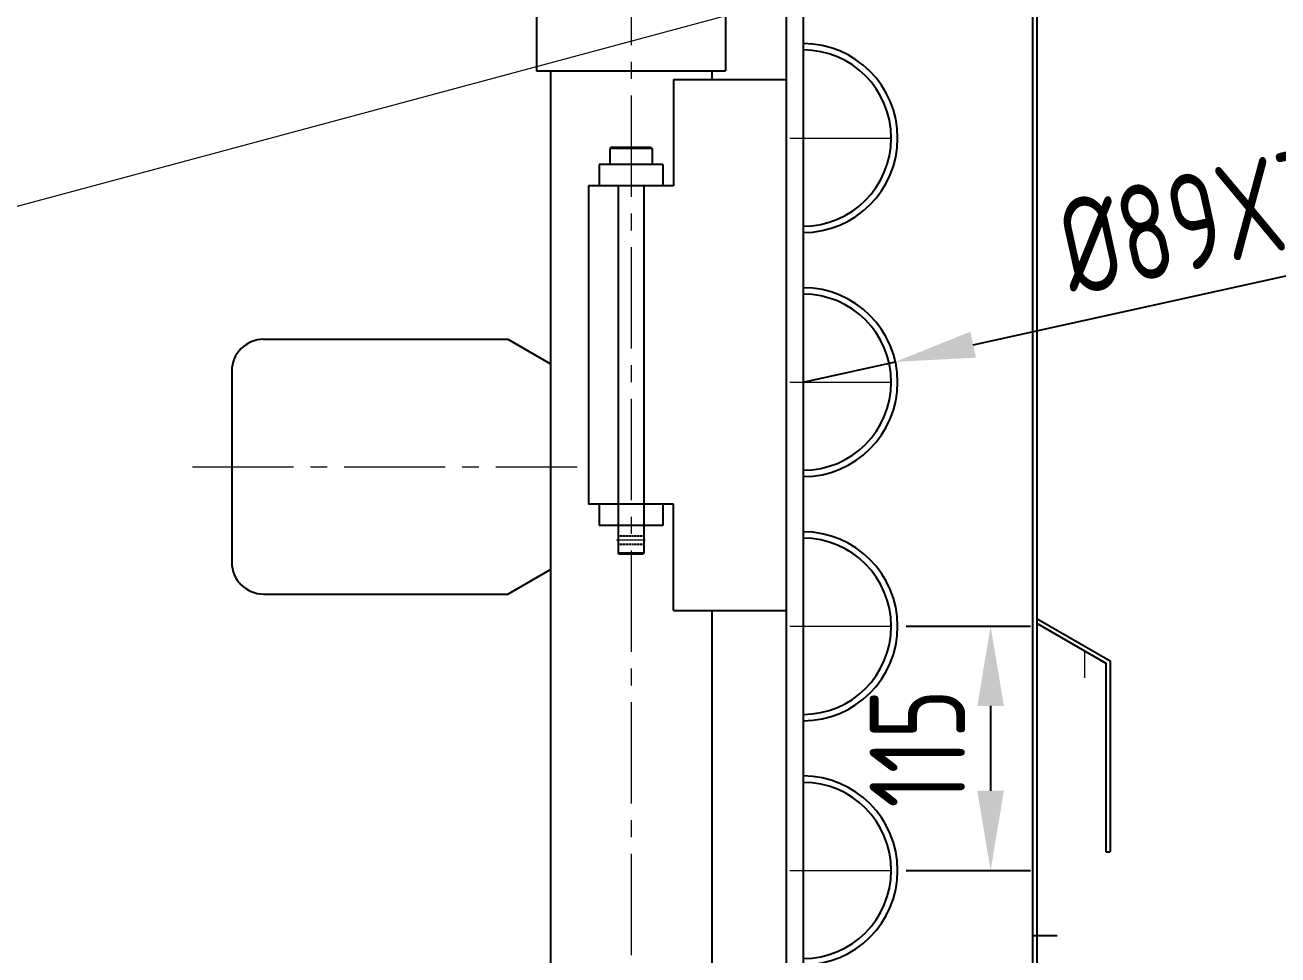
# Model space of a CAD drawing. Header units: inches. Extents: x -375 to 8535, y -477 to 12465.
# Drawn here: x 2191 to 2781, y 9468 to 9906 of the extents above; entities that cross this region are included whole.
import ezdxf

# ---------------------------------------------------------------- set-up
doc = ezdxf.new("R2010")
doc.units = ezdxf.units.IN
doc.header["$LTSCALE"] = 5
doc.linetypes.add('CENTER2', pattern=[28.575, 19.05, -3.175, 3.175, -3.175])
doc.linetypes.add('HIDDEN2', pattern=[4.7625, 3.175, -1.5875])
for name, color, linetype in [('1轮廓实线层', 7, 'Continuous'), ('5剖面线层', 2, 'Continuous'), ('5虚线', 5, 'HIDDEN2'), ('6文字层', 3, 'Continuous')]:
    doc.layers.add(name, color=color, linetype=linetype)
doc.layers.add('图层1', color=1, linetype='CENTER2', lineweight=13)
doc.layers.add('图层4', color=3, linetype='Continuous', lineweight=13)
doc.styles.add('PC_TEXTSTYLE', font='isocp.shx', dxfattribs={"width": 0.8, "bigfont": 'hzfs.shx'})
doc.dimstyles.new('TH_GBDIM', dxfattribs={"dimscale": 15, "dimtxt": 3, "dimasz": 2.5, "dimexe": 1.25, "dimexo": 0, "dimgap": 0.8, "dimtad": 1, "dimdec": 0, "dimzin": 0, "dimdsep": 46, "dimtxsty": 'PC_TEXTSTYLE', "dimcen": 2.5, "dimclrd": 256, "dimclre": 256, "dimclrt": 3, "dimadec": 0, "dimazin": 0, "dimtfac": 0.714286, "dimtdec": 0, "dimtmove": 0, "dimatfit": 3, "dimfxl": 0, "dimtzin": 0, "dimlwd": -1, "dimlwe": -1, "dimarcsym": 0})

# ---------------------------------------------------------------- blocks, each defined once
blk = doc.blocks.new('*D1721')
at = {"layer": '5剖面线层', "color": 3}
for p, q in [((2637.27, 9755.54), (2824.02, 9796.72)), ((2557.2, 9737.88), (2600.65, 9747.46))]:
    blk.add_line(p, q, dxfattribs=at)
blk.add_solid([(2635.93, 9761.64), (2638.62, 9749.43), (2600.65, 9747.46)], dxfattribs=at)
at = {"layer": 'Defpoints', "color": 0}
for p in [(2600.65, 9747.46), (2557.2, 9737.88)]:
    blk.add_point(p, dxfattribs=at)
at = {"layer": '5剖面线层', "color": 3, "insert": (2741.53, 9813.86), "char_height": 45, "attachment_point": 5, "rotation": 12.43705, "style": 'PC_TEXTSTYLE'}
blk.add_mtext('%%C89X3', dxfattribs=at)
blk = doc.blocks.new('*D1728')
at = {"layer": '1轮廓实线层', "color": 3}
for p, q in [((1824.2, 11560.72), (2945.1, 11560.72)), ((2926.35, 11523.22), (2926.35, 6264.8)), ((2687.2, 6227.3), (2945.1, 6227.3))]:
    blk.add_line(p, q, dxfattribs=at)
for points in [[(2932.6, 11523.22), (2920.1, 11523.22), (2926.35, 11560.72)], [(2920.1, 6264.8), (2932.6, 6264.8), (2926.35, 6227.3)]]:
    blk.add_solid(points, dxfattribs=at)
at = {"layer": 'Defpoints', "color": 0}
for p in [(1824.2, 11560.72), (2687.2, 6227.3), (2926.35, 6227.3)]:
    blk.add_point(p, dxfattribs=at)
at = {"layer": '1轮廓实线层', "color": 3, "insert": (2896.35, 8762.47), "char_height": 45, "attachment_point": 5, "rotation": 90, "style": 'PC_TEXTSTYLE'}
blk.add_mtext('～5335', dxfattribs=at)
blk = doc.blocks.new('*D1729')
at = {"layer": '1轮廓实线层', "color": 3}
for p, q in [((2605.71, 9622.88), (2664.24, 9622.88)), ((2645.49, 9585.38), (2645.49, 9545.38)), ((2605.71, 9507.88), (2664.24, 9507.88))]:
    blk.add_line(p, q, dxfattribs=at)
for points in [[(2651.74, 9585.38), (2639.24, 9585.38), (2645.49, 9622.88)], [(2639.24, 9545.38), (2651.74, 9545.38), (2645.49, 9507.88)]]:
    blk.add_solid(points, dxfattribs=at)
at = {"layer": 'Defpoints', "color": 0}
for p in [(2605.71, 9622.88), (2605.71, 9507.88), (2645.49, 9507.88)]:
    blk.add_point(p, dxfattribs=at)
at = {"layer": '1轮廓实线层', "color": 3, "insert": (2610.99, 9565.38), "char_height": 45, "attachment_point": 5, "rotation": 90, "style": 'PC_TEXTSTYLE'}
blk.add_mtext('115', dxfattribs=at)
blk = doc.blocks.new('*D1967')
at = {"layer": '6文字层'}
for p, q in [((2667.2, 10185.56), (2841.91, 10185.56)), ((2823.16, 10148.06), (2823.16, 8369.91)), ((2667.2, 8332.41), (2841.91, 8332.41))]:
    blk.add_line(p, q, dxfattribs=at)
for points in [[(2829.41, 10148.06), (2816.91, 10148.06), (2823.16, 10185.56)], [(2816.91, 8369.91), (2829.41, 8369.91), (2823.16, 8332.41)]]:
    blk.add_solid(points, dxfattribs=at)
at = {"layer": 'Defpoints', "color": 0}
for p in [(2667.2, 10185.56), (2667.2, 8332.41), (2823.16, 8332.41)]:
    blk.add_point(p, dxfattribs=at)
at = {"layer": '6文字层', "color": 3, "insert": (2788.66, 9258.99), "char_height": 45, "attachment_point": 5, "rotation": 90, "style": 'PC_TEXTSTYLE'}
blk.add_mtext('1853', dxfattribs=at)

msp = doc.modelspace()

# ---------------------------------------------------------------- linework, layer by layer
for p, q in [((2549.2, 10249.1), (2549.2, 8499.04)), ((2557.2, 10249.1), (2557.2, 8499.04)), ((2665.2, 10184.41), (2665.2, 8333.81)), ((2667.2, 10185.56), (2667.2, 8332.41)), ((2520.7, 10046.88), (2520.7, 9884.55)), ((2431.7, 9984.56), (2431.7, 9884.55)), ((2431.7, 9884.55), (2520.7, 9884.55)), ((2438.2, 9884.55), (2438.2, 9170.82)), ((2514.2, 9884.55), (2514.2, 9880.39)), ((2496.2, 9880.39), (2549.2, 9880.39)), ((2496.2, 9880.39), (2496.2, 9830.39)), ((2466.7, 9848.39), (2466.2, 9847.89)), ((2486.2, 9847.89), (2466.2, 9847.89)), ((2466.2, 9847.89), (2466.2, 9840.39)), ((2485.7, 9848.39), (2466.7, 9848.39)), ((2485.7, 9848.39), (2486.2, 9847.89)), ((2486.2, 9847.89), (2486.2, 9840.39)), ((2491.2, 9840.39), (2461.2, 9840.39)), ((2461.2, 9840.39), (2461.2, 9830.39)), ((2491.2, 9840.39), (2491.2, 9830.39)), ((2496.2, 9830.39), (2456.2, 9830.39)), ((2456.2, 9830.39), (2456.2, 9680.39)), ((2470.2, 9830.39), (2470.2, 9657.39)), ((2482.2, 9830.39), (2482.2, 9657.39)), ((2303.2, 9758.07), (2418.2, 9758.07)), ((2418.2, 9758.07), (2438.2, 9746.52)), ((2288.2, 9743.07), (2288.2, 9653.07)), ((2496.2, 9680.39), (2456.2, 9680.39)), ((2461.2, 9680.39), (2461.2, 9670.39)), ((2491.2, 9680.39), (2491.2, 9670.39)), ((2496.2, 9630.39), (2496.2, 9680.39)), ((2491.2, 9670.39), (2461.2, 9670.39)), ((2482.2, 9657.39), (2470.2, 9657.39)), ((2470.7, 9656.89), (2470.2, 9657.39)), ((2482.2, 9657.39), (2481.7, 9656.89)), ((2481.7, 9656.89), (2470.7, 9656.89)), ((2418.2, 9638.07), (2438.2, 9649.62)), ((2303.2, 9638.07), (2418.2, 9638.07)), ((2514.2, 9630.39), (2514.2, 9400.39)), ((2667.77, 9626.31), (2701.77, 9606.68)), ((2667.77, 9624), (2699.77, 9605.53)), ((2699.77, 9605.53), (2699.77, 9516.68)), ((2701.77, 9606.68), (2701.77, 9516.68)), ((2699.77, 9516.68), (2701.77, 9516.68)), ((2665.2, 9477.3), (2676.82, 9477.3))]:
    msp.add_line(p, q)
for centre, radius, start, end in [((2557.2, 9852.88), 44.5, 270, 90), ((2557.2, 9852.88), 41.5, 270, 90), ((2557.2, 9737.88), 44.5, 270, 90), ((2557.2, 9737.88), 41.5, 270, 90), ((2303.2, 9743.07), 15, 90, 180), ((2557.2, 9622.88), 44.5, 270, 90), ((2557.2, 9622.88), 41.5, 270, 90), ((2303.2, 9653.07), 15, 180, 270), ((2557.2, 9507.88), 44.5, 270, 90), ((2557.2, 9507.88), 41.5, 270, 90)]:
    msp.add_arc(centre, radius, start, end)
at = {"layer": '1轮廓实线层'}
msp.add_line((2496.2, 9630.39), (2549.2, 9630.39), dxfattribs=at)
at = {"layer": '5虚线', "ltscale": 0.03}
for p, q in [((2482.2, 9665.39), (2470.2, 9665.39)), ((2482.2, 9661.39), (2470.2, 9661.39))]:
    msp.add_line(p, q, dxfattribs=at)
at = {"layer": '图层1', "ltscale": 0.5}
for p, q in [((2476.2, 10015.72), (2476.2, 8466.7)), ((2551.02, 9852.88), (2605.71, 9852.88)), ((2551.02, 9737.88), (2605.71, 9737.88)), ((2269.63, 9698.07), (2450.82, 9698.07)), ((2482.77, 9663.39), (2469.27, 9663.39)), ((2551.02, 9622.88), (2605.71, 9622.88)), ((2689.77, 9611.3), (2689.77, 9598.65)), ((2551.02, 9507.88), (2605.71, 9507.88))]:
    msp.add_line(p, q, dxfattribs=at)
at = {"layer": '图层4'}
msp.add_line((1899.2, 9743.38), (3221.35, 10099.07), dxfattribs=at)

# ---------------------------------------------------------------- dimensions: what is measured, and where the dimension line sits
at = {"layer": '1轮廓实线层'}
dim = msp.add_linear_dim(base=(2926.35, 6227.3), p1=(1824.2, 11560.72), p2=(2687.2, 6227.3), angle=90, text='～5335', dimstyle='TH_GBDIM', override={"dimtxt": 3, "dimgap": 0.5, "dimtad": 1, "dimjust": 0, "dimdec": 0, "dimlfac": 1, "dimtxsty": 'PC_TEXTSTYLE', "dimse1": 0, "dimse2": 0, "dimsd1": 0, "dimsd2": 0, "dimclrd": 3, "dimclre": 3}, dxfattribs=at)
dim.commit()
dim.dimension.update_dxf_attribs({"geometry": '*D1728', "text_midpoint": (2926.35, 8762.47), "dimtype": 160})
dim = msp.add_linear_dim(base=(2645.49, 9507.88), p1=(2605.71, 9622.88), p2=(2605.71, 9507.88), angle=90, text='115', dimstyle='TH_GBDIM', override={"dimclrd": 3, "dimclre": 3}, dxfattribs=at)
dim.commit()
dim.dimension.update_dxf_attribs({"geometry": '*D1729', "text_midpoint": (2610.99, 9565.38)})
at = {"layer": '5剖面线层'}
dim = msp.add_radius_dim(center=(2557.2, 9737.88), mpoint=(2600.65, 9747.46), text='%%C89X3', dimstyle='TH_GBDIM', override={"dimclrd": 3, "dimclre": 3}, dxfattribs=at)
dim.commit()
dim.dimension.update_dxf_attribs({"geometry": '*D1721', "text_midpoint": (2748.96, 9780.17), "dimtype": 164})
at = {"layer": '6文字层'}
dim = msp.add_linear_dim(base=(2823.16, 8332.41), p1=(2667.2, 10185.56), p2=(2667.2, 8332.41), angle=90, text='1853', dimstyle='TH_GBDIM', dxfattribs=at)
dim.commit()
dim.dimension.update_dxf_attribs({"geometry": '*D1967', "text_midpoint": (2788.66, 9258.99)})

doc.saveas('drawing.dxf')
